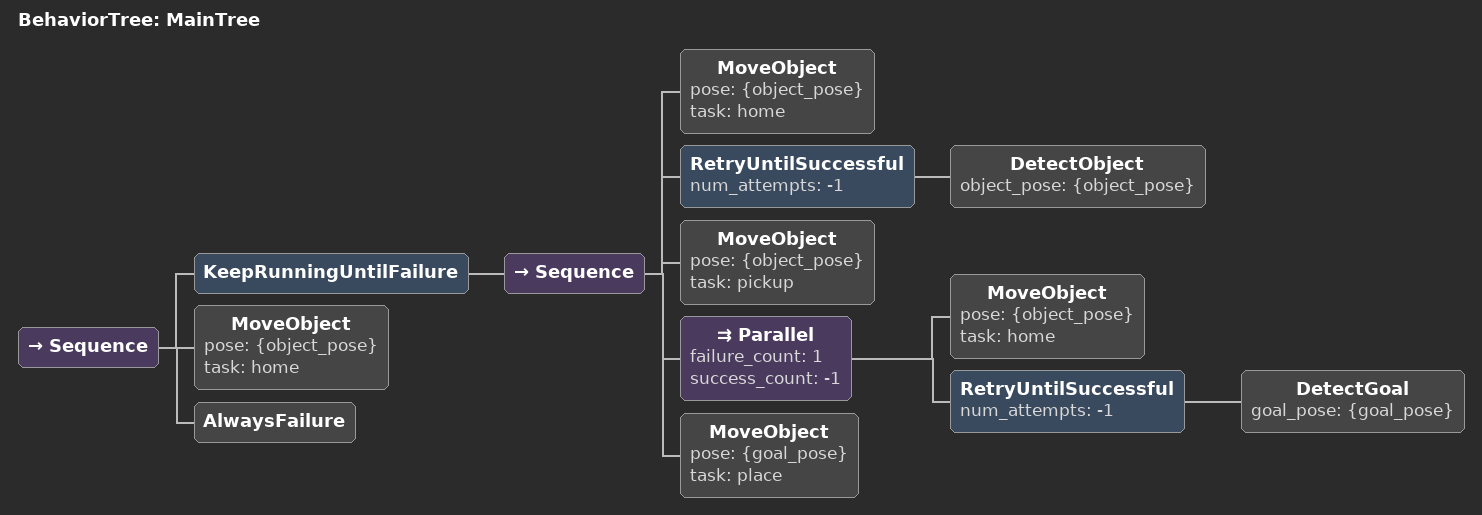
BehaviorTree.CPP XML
<?xml version="1.0" encoding="UTF-8"?>
<root BTCPP_format="4"
      main_tree_to_execute="MainTree">
  <BehaviorTree ID="MainTree">
    <Sequence>
      <KeepRunningUntilFailure>
        <Sequence>
          <MoveObject pose="{object_pose}"
                      task="home"/>
          <RetryUntilSuccessful num_attempts="-1">
            <DetectObject object_pose="{object_pose}"/>
          </RetryUntilSuccessful>
          <MoveObject pose="{object_pose}"
                      task="pickup"/>
          <Parallel failure_count="1"
                    success_count="-1">
            <MoveObject pose="{object_pose}"
                        task="home"/>
            <RetryUntilSuccessful num_attempts="-1">
              <DetectGoal goal_pose="{goal_pose}"/>
            </RetryUntilSuccessful>
          </Parallel>
          <MoveObject pose="{goal_pose}"
                      task="place"/>
        </Sequence>
      </KeepRunningUntilFailure>
      <MoveObject pose="{object_pose}"
                  task="home"/>
      <AlwaysFailure/>
    </Sequence>
  </BehaviorTree>

</root>
